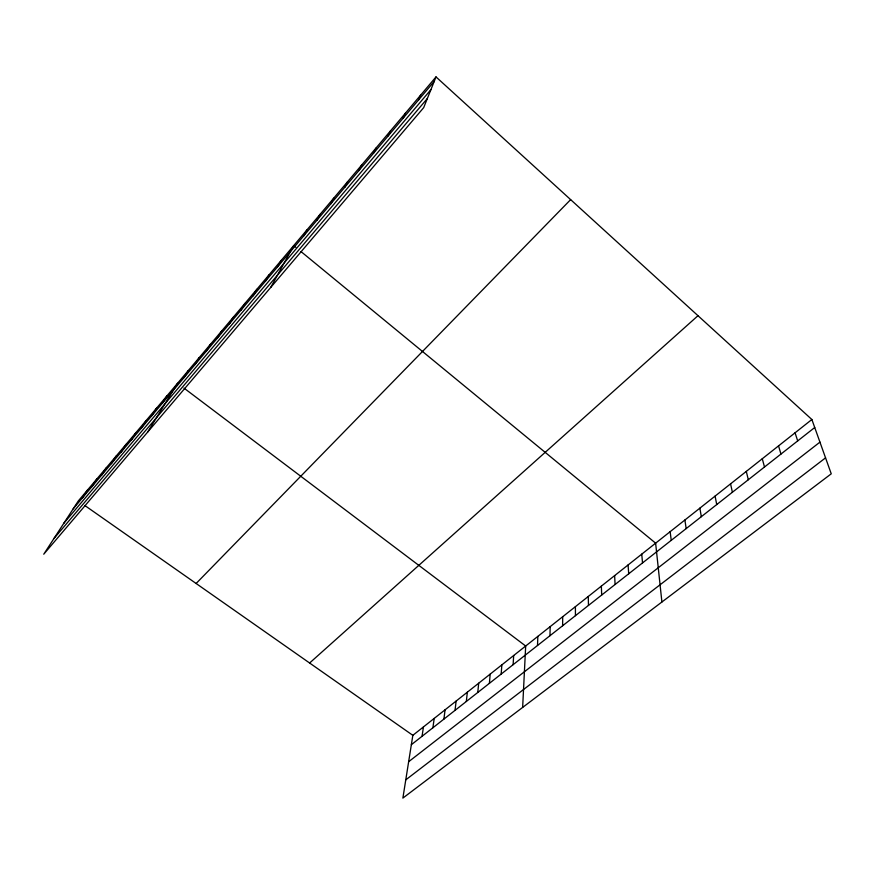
<?xml version="1.0" encoding="UTF-8"?>
<svg xmlns="http://www.w3.org/2000/svg" width="875" height="875" viewBox="0 0 875 875"><rect width="100%" height="100%" fill="white"/><g stroke="black" fill="none" stroke-linecap="round" stroke-linejoin="round"><path stroke-width="1.31" d="M562.614 625.756L562.702 616.711M549.97 635.698L550.178 626.62M537.513 645.498L537.841 636.388M522.648 707.427L525.678 646.012L183.936 388.073M513.111 664.683L513.68 655.506M501.167 674.078L501.856 664.869M489.398 683.331L490.186 674.1M477.783 692.464L478.68 683.211M466.331 701.477L467.337 692.191M455.033 710.358L456.138 701.05M443.887 719.119L445.091 709.789M432.895 727.759L434.197 718.419M422.045 736.291L423.445 726.928M811.869 419.508L412.836 735.328L402.883 798.087L831.25 473.812L811.869 419.508L436.012 76.912L78.302 500.948L43.75 554.214L423.686 107.636L436.012 76.912M418.578 99.914L420.569 95.222M403.244 118.07L405.409 113.192M388.194 135.887L390.545 130.823M373.428 153.366L375.944 148.127M358.936 170.527L361.616 165.113M344.717 187.359L347.539 181.792M330.75 203.897L333.725 198.177M317.034 220.139L320.152 214.266M303.57 236.086L306.819 230.059M270.714 287.438L293.716 245.591L295.805 247.308M277.714 266.689L281.225 260.4M265.311 281.367L268.942 274.969M253.116 295.816L256.856 289.286M241.117 310.012L244.967 303.384M229.327 323.98L233.275 317.242M217.722 337.717L221.78 330.87M206.314 351.236L210.459 344.291M195.081 364.525L199.325 357.492M184.023 377.617L188.366 370.475M147.667 432.075L177.57 383.272M162.444 403.167L166.95 395.861M151.911 415.636L156.494 408.253M141.531 427.93L146.202 420.459M131.316 440.016L136.062 432.48M121.253 451.927L126.066 444.325M111.344 463.663L116.233 455.984M101.587 475.213L106.542 467.48M91.973 486.598L96.994 478.8M82.502 497.809L87.577 489.956M73.172 508.856L434.219 81.397M63.831 523.261L430.916 89.633M53.834 538.661L427.328 98.536M196.12 583.494L570.642 199.62M309.619 663.009L697.987 315.7M411.348 744.712L814.723 427.514M408.647 761.72L819.941 442.127M405.77 779.855L825.552 457.855M84.809 505.498L412.836 735.328M301.011 251.584L655.627 543.167L661.905 602.011M795.058 432.808L797.694 440.902M778.531 445.878L780.959 454.059M762.278 458.741L764.498 467.009M746.298 471.395L748.311 479.741M730.57 483.842L732.386 492.253M715.094 496.092L716.723 504.569M699.869 508.145L701.323 516.688M684.895 520.002L686.164 528.609M670.141 531.672L671.245 540.334M641.747 554.148L642.523 562.92M628.086 564.966L628.709 573.792M614.622 575.619L615.092 584.489M601.355 586.119L601.683 595.033M588.273 596.466L588.47 605.423M575.4 606.659L575.444 615.661"/></g></svg>
